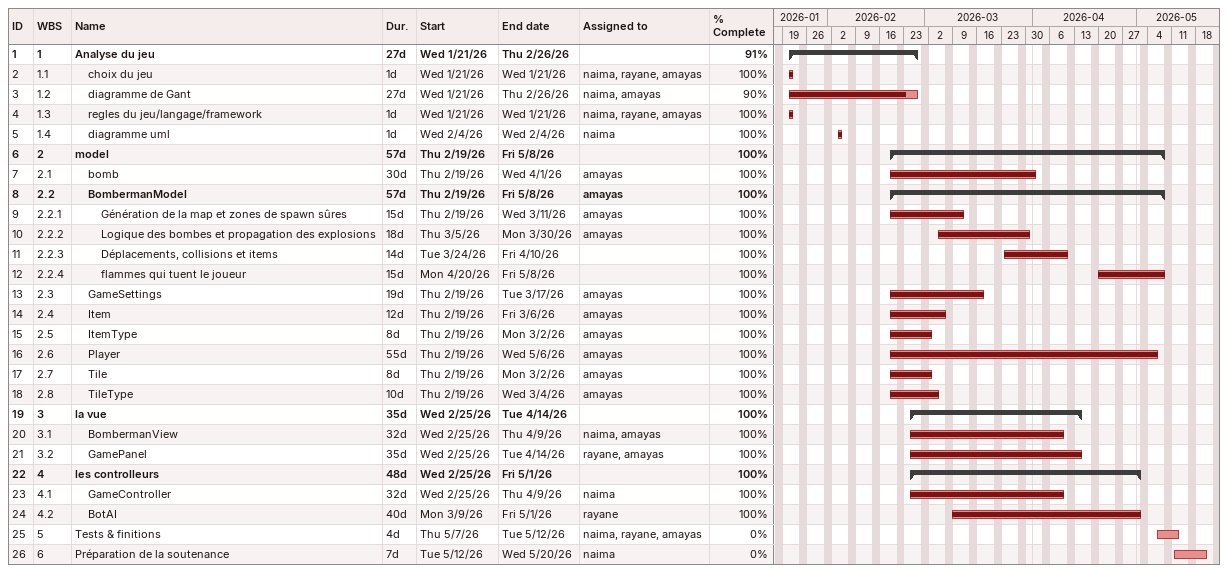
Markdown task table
| ID | WBS | Task | Duration | Start | Finish | Resources | % complete |
|---|---|---|---|---|---|---|---|
| 1 | 1 | **Analyse du jeu** | 27d | 2026-01-21 | 2026-02-26 |  | 91 |
| 2 | 1.1 | choix du jeu | 1d | 2026-01-21 | 2026-01-21 | naima, rayane, amayas | 100 |
| 3 | 1.2 | diagramme de Gant | 27d | 2026-01-21 | 2026-02-26 | naima, amayas | 90 |
| 4 | 1.3 | regles du jeu/langage/framework | 1d | 2026-01-21 | 2026-01-21 | naima, rayane, amayas | 100 |
| 5 | 1.4 | diagramme uml | 1d | 2026-02-04 | 2026-02-04 | naima | 100 |
| 6 | 2 | **model** | 57d | 2026-02-19 | 2026-05-08 |  | 100 |
| 7 | 2.1 | bomb | 30d | 2026-02-19 | 2026-04-01 | amayas | 100 |
| 8 | 2.2 | **BombermanModel** | 57d | 2026-02-19 | 2026-05-08 | amayas | 100 |
| 9 | 2.2.1 | Génération de la map et zones de spawn sûres | 15d | 2026-02-19 | 2026-03-11 | amayas | 100 |
| 10 | 2.2.2 | Logique des bombes et propagation des explosions | 18d | 2026-03-05 | 2026-03-30 | amayas | 100 |
| 11 | 2.2.3 | Déplacements, collisions et items | 14d | 2026-03-24 | 2026-04-10 |  | 100 |
| 12 | 2.2.4 | flammes qui tuent le joueur | 15d | 2026-04-20 | 2026-05-08 |  | 100 |
| 13 | 2.3 | GameSettings | 19d | 2026-02-19 | 2026-03-17 | amayas | 100 |
| 14 | 2.4 | Item | 12d | 2026-02-19 | 2026-03-06 | amayas | 100 |
| 15 | 2.5 | ItemType | 8d | 2026-02-19 | 2026-03-02 | amayas | 100 |
| 16 | 2.6 | Player | 55d | 2026-02-19 | 2026-05-06 | amayas | 100 |
| 17 | 2.7 | Tile | 8d | 2026-02-19 | 2026-03-02 | amayas | 100 |
| 18 | 2.8 | TileType | 10d | 2026-02-19 | 2026-03-04 | amayas | 100 |
| 19 | 3 | **la vue** | 35d | 2026-02-25 | 2026-04-14 |  | 100 |
| 20 | 3.1 | BombermanView | 32d | 2026-02-25 | 2026-04-09 | naima, amayas | 100 |
| 21 | 3.2 | GamePanel | 35d | 2026-02-25 | 2026-04-14 | rayane, amayas | 100 |
| 22 | 4 | **les controlleurs** | 48d | 2026-02-25 | 2026-05-01 |  | 100 |
| 23 | 4.1 | GameController | 32d | 2026-02-25 | 2026-04-09 | naima | 100 |
| 24 | 4.2 | BotAI | 40d | 2026-03-09 | 2026-05-01 | rayane | 100 |
| 25 | 5 | Tests & finitions | 4d | 2026-05-07 | 2026-05-12 | naima, rayane, amayas | 0 |
| 26 | 6 | Préparation de la soutenance | 7d | 2026-05-12 | 2026-05-20 | naima | 0 |
